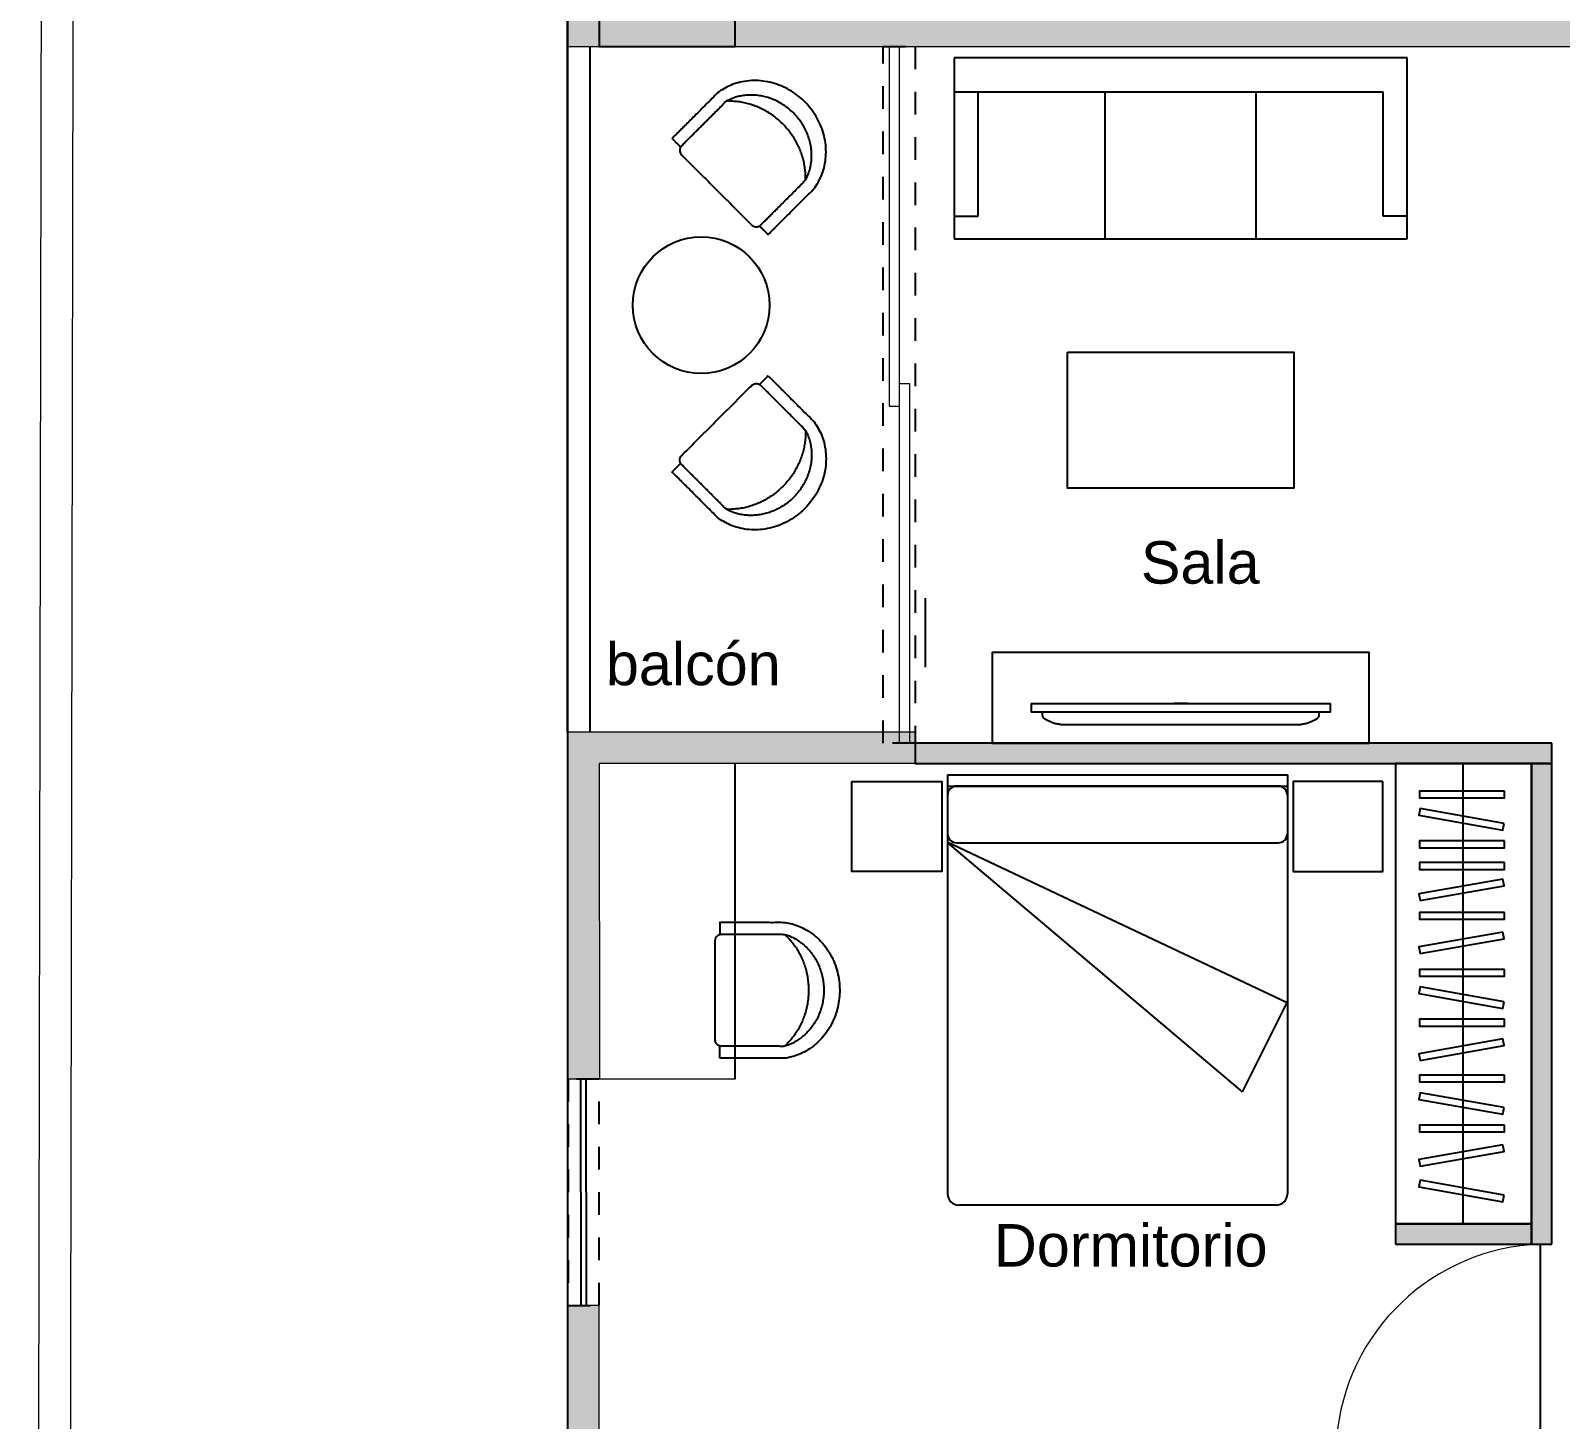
# Model space of a CAD drawing. Header units: metres. Extents: x -598 to 357, y -242 to 574.
# Drawn here: x -209.65 to -202.9, y 293.33 to 299.46 of the extents above; entities that cross this region are included whole.
import ezdxf

# ---------------------------------------------------------------- set-up
doc = ezdxf.new("R2010")
doc.units = ezdxf.units.M
doc.linetypes.add('xref_Nivel PB$0$xref_Nivel PB$0$HIDDEN2', pattern=[0.1875, 0.125, -0.0625])
doc.linetypes.add('xref_Nivel TIPICO$0$HIDDEN2', pattern=[0.1875, 0.125, -0.0625])
for name, color, linetype in [('APTOS_SPZ_MCH_N2 MUNI$0$DUCTOS', 1, 'Continuous'), ('APTOS_SPZ_MCH_N2 MUNI$0$Muebles', 1, 'Continuous'), ('Closet serchas', 9, 'Continuous'), ('MINUSV', 7, 'Continuous'), ('T-texto', 8, 'Continuous'), ('xref_Nivel PB$0$B-baranda', 2, 'Continuous'), ('xref_Nivel PB$0$D-dintel mamposteria', 1, 'Continuous'), ('xref_Nivel PB$0$V-vidrio', 1, 'Continuous'), ('xref_Nivel TIPICO$0$D-dintel mamposteria', 1, 'Continuous'), ('xref_Nivel TIPICO$0$H-hatch mamposteria', 8, 'Continuous'), ('xref_Nivel TIPICO$0$H-hatch tablayeso', 9, 'Continuous'), ('xref_Nivel TIPICO$0$M-muebles', 1, 'Continuous'), ('xref_Nivel TIPICO$0$M-muro tablayeso', 4, 'Continuous'), ('xref_Nivel TIPICO$0$V-ventana', 1, 'Continuous')]:
    doc.layers.add(name, color=color, linetype=linetype)
doc.layers.add('Muro Mamspoteria', color=5, linetype='Continuous', lineweight=9)
doc.layers.add('xref_Nivel TIPICO$0$P-puerta', color=1, linetype='Continuous', lineweight=18)
doc.styles.get("Standard").update_dxf_attribs({"font": 'arial.ttf'})

# ---------------------------------------------------------------- blocks, each defined once
blk = doc.blocks.new('columna')
at = {"true_color": 0x939598}
h = blk.add_hatch(color=252, dxfattribs=at)
h.dxf.hatch_style = 1
h.paths.add_polyline_path([(154.7475, 259.8959), (155.6475, 259.8959), (155.6475, 259.2959), (154.7475, 259.2959)])
at = {"color": 252, "true_color": 0x939598}
blk.add_lwpolyline([(154.7475, 259.8959), (155.6475, 259.8959), (155.6475, 259.2959), (154.7475, 259.2959), (154.7475, 259.8959)], dxfattribs=at)
blk = doc.blocks.new('xref_Nivel TIPICO$0$SILLONES')
at = {"layer": 'xref_Nivel TIPICO$0$M-muebles'}
for p, q in [((-1.0524, 0.524), (-1.0524, -0.276)), ((0.9476, -0.276), (0.9476, 0.524)), ((-0.9458, -0.176), (-0.9458, 0.374)), ((-0.3858, -0.276), (-0.3858, 0.374)), ((0.2809, -0.276), (0.2809, 0.374)), ((0.8409, -0.176), (0.8409, 0.374)), ((-1.0524, -0.176), (-0.9458, -0.176)), ((0.9476, -0.176), (0.8409, -0.176)), ((-1.0524, -0.276), (0.9476, -0.276))]:
    blk.add_line(p, q, dxfattribs=at)
for points in [[(0.9476, 0.524), (-1.0524, 0.524)], [(-1.0458, 0.374), (0.8409, 0.374)]]:
    blk.add_lwpolyline(points, dxfattribs=at)
blk = doc.blocks.new('silla')
at = {"layer": 'APTOS_SPZ_MCH_N2 MUNI$0$Muebles'}
for points, weights, knots in [([(-124.698, 276.465), (-124.698, 276.4383), (-124.698, 276.4116), (-124.5567, 276.4116), (-124.4153, 276.4116), (-124.1708, 276.4416), (-124.1694, 276.7101), (-124.1681, 276.9786), (-124.4123, 277.0115), (-124.5552, 277.0115), (-124.698, 277.0115), (-124.698, 276.9851), (-124.698, 276.9586)], [1, 1, 1, 1, 1, 0.747428878724, 1, 0.747428878724, 1, 1, 1, 1, 1], [0, 0, 0, 1, 1, 2, 2, 3.453226, 3.453226, 4.906452, 4.906452, 5.906452, 5.906452, 6.906452, 6.906452, 6.906452]), ([(-124.4123, 276.4645), (-124.3069, 276.5613), (-124.3069, 276.7116), (-124.3069, 276.8619), (-124.4123, 276.9586), (-124.5521, 276.9586), (-124.6919, 276.9586), (-124.7033, 276.9586), (-124.7113, 276.9498), (-124.7194, 276.941), (-124.7194, 276.9286), (-124.7194, 276.7116), (-124.7194, 276.4945), (-124.7194, 276.4645), (-124.6919, 276.4645), (-124.5521, 276.4645), (-124.4123, 276.4645), (-124.2394, 276.516), (-124.2394, 276.7116), (-124.2394, 276.9072), (-124.4123, 276.9586)], [1, 0.906586410907, 1, 0.906586410907, 1, 1, 1, 0.923879532511, 1, 0.923879532511, 1, 1, 1, 0.707106781189, 1, 1, 1, 0.794674166831, 1, 0.794674166831, 1], [0, 0, 0, 0.871345, 0.871345, 1.74269, 1.74269, 2.74269, 2.74269, 3.528088, 3.528088, 4.313487, 4.313487, 5.313487, 5.313487, 6.884283, 6.884283, 7.884283, 7.884283, 9.188934, 9.188934, 10.493586, 10.493586, 10.493586])]:
    blk.add_rational_spline(points, weights, degree=2, knots=knots, dxfattribs=at)
blk = doc.blocks.new('xref_Nivel TIPICO$0$Television_Panasonic_54quot_Plasma_Wall_Mounted_10523 - Television_Panasonic_54quot_Plasma_Wall_Mounted_10523-13820842-AMUEBLADAS N8 _18_34')
at = {"layer": 'xref_Nivel TIPICO$0$M-muebles'}
for p, q in [((-0.6604, 0.2423), (0.6604, 0.2423)), ((-0.6604, 0.2423), (-0.6604, 0.2042)), ((0.6604, 0.2042), (-0.6604, 0.2042)), ((-0.6096, 0.1941), (-0.6096, 0.2042)), ((-0.0293, 0.2439), (-0.0258, 0.2439)), ((-0.0293, 0.2439), (-0.0293, 0.2423)), ((-0.0281, 0.2439), (-0.0257, 0.2439)), ((-0.0281, 0.2439), (-0.0281, 0.2423)), ((-0.0258, 0.2439), (-0.0244, 0.2439)), ((-0.0258, 0.2439), (-0.0258, 0.2423)), ((-0.0258, 0.2439), (-0.0258, 0.2423)), ((-0.0257, 0.2439), (-0.024, 0.2439)), ((-0.0257, 0.2439), (-0.0257, 0.2423)), ((-0.0257, 0.2439), (-0.0257, 0.2423)), ((-0.0245, 0.2439), (-0.0245, 0.2423)), ((-0.0244, 0.2439), (-0.0233, 0.2439)), ((-0.0244, 0.2439), (-0.0244, 0.2423)), ((-0.024, 0.2439), (-0.0234, 0.2439)), ((-0.024, 0.2423), (-0.024, 0.2439)), ((-0.0237, 0.2439), (-0.0237, 0.2423)), ((-0.0234, 0.2439), (-0.0234, 0.2423)), ((-0.0233, 0.2439), (-0.0226, 0.2439)), ((-0.0233, 0.2439), (-0.0233, 0.2423)), ((-0.023, 0.2439), (-0.023, 0.2423)), ((-0.0226, 0.2439), (-0.0223, 0.2439)), ((-0.0226, 0.2439), (-0.0226, 0.2423)), ((-0.0223, 0.2439), (-0.0223, 0.2423)), ((-0.0211, 0.2439), (-0.0209, 0.2439)), ((-0.0211, 0.2439), (-0.0211, 0.2423)), ((-0.021, 0.2439), (-0.0204, 0.2439)), ((-0.021, 0.2439), (-0.021, 0.2423)), ((-0.0209, 0.2439), (-0.0203, 0.2439)), ((-0.0209, 0.2439), (-0.0209, 0.2423)), ((-0.0205, 0.2439), (-0.0205, 0.2423)), ((-0.0204, 0.2439), (-0.0194, 0.2439)), ((-0.0204, 0.2439), (-0.0204, 0.2423)), ((-0.0203, 0.2439), (-0.0195, 0.2439)), ((-0.0203, 0.2439), (-0.0203, 0.2423)), ((-0.0198, 0.2439), (-0.0198, 0.2423)), ((-0.0195, 0.2439), (-0.0185, 0.2439)), ((-0.0195, 0.2439), (-0.0195, 0.2423)), ((-0.0194, 0.2439), (-0.0179, 0.2439)), ((-0.0194, 0.2439), (-0.0194, 0.2423)), ((-0.0193, 0.2439), (-0.0186, 0.2439)), ((-0.0193, 0.2439), (-0.0193, 0.2423)), ((-0.0192, 0.2439), (-0.0192, 0.2423)), ((-0.0188, 0.2439), (-0.0188, 0.2423)), ((-0.0186, 0.2439), (-0.0174, 0.2439)), ((-0.0186, 0.2439), (-0.0186, 0.2423)), ((-0.0185, 0.2439), (-0.0164, 0.2439)), ((-0.0185, 0.2439), (-0.0185, 0.2423)), ((-0.0183, 0.2439), (-0.0183, 0.2423)), ((-0.018, 0.2439), (-0.018, 0.2423)), ((-0.0179, 0.2439), (-0.0165, 0.2439)), ((-0.0179, 0.2439), (-0.0179, 0.2423)), ((-0.0175, 0.2439), (-0.0175, 0.2423)), ((-0.0174, 0.2439), (-0.0166, 0.2439)), ((-0.0174, 0.2439), (-0.0174, 0.2423)), ((-0.0167, 0.2439), (-0.0167, 0.2423)), ((-0.0166, 0.2439), (-0.0164, 0.2439)), ((-0.0166, 0.2439), (-0.0166, 0.2423)), ((-0.0165, 0.2439), (-0.0157, 0.2439)), ((-0.0165, 0.2439), (-0.0165, 0.2423)), ((-0.0164, 0.2423), (-0.0164, 0.2439)), ((-0.0164, 0.2423), (-0.0164, 0.2439)), ((-0.0164, 0.2439), (-0.0164, 0.2423)), ((-0.0161, 0.2439), (-0.0161, 0.2423)), ((-0.0157, 0.2439), (-0.0153, 0.2439)), ((-0.0157, 0.2439), (-0.0157, 0.2423)), ((-0.0153, 0.2439), (-0.0152, 0.2439)), ((-0.0153, 0.2439), (-0.0153, 0.2423)), ((-0.0152, 0.2439), (-0.0152, 0.2439)), ((-0.0152, 0.2439), (-0.0149, 0.2439)), ((-0.0152, 0.2439), (-0.0152, 0.2423)), ((-0.0152, 0.2439), (-0.0152, 0.2423)), ((-0.0152, 0.2439), (-0.0152, 0.2423)), ((-0.0149, 0.2439), (-0.0149, 0.2423)), ((-0.0136, 0.2439), (-0.0125, 0.2439)), ((-0.0136, 0.2439), (-0.0136, 0.2423)), ((-0.0125, 0.2439), (-0.0103, 0.2439)), ((-0.0125, 0.2439), (-0.0125, 0.2423)), ((-0.0125, 0.2439), (-0.0125, 0.2423)), ((-0.0119, 0.2439), (-0.0119, 0.2423)), ((-0.0106, 0.2439), (-0.0106, 0.2423)), ((-0.0103, 0.2439), (-0.0092, 0.2439)), ((-0.0103, 0.2439), (-0.0103, 0.2423)), ((-0.0094, 0.2439), (-0.0094, 0.2423)), ((-0.0092, 0.2439), (-0.0085, 0.2439)), ((-0.0092, 0.2439), (-0.0092, 0.2423)), ((-0.0085, 0.2439), (-0.0081, 0.2439)), ((-0.0085, 0.2439), (-0.0085, 0.2423)), ((-0.0081, 0.2439), (-0.0081, 0.2439)), ((-0.0081, 0.2439), (-0.0081, 0.2423)), ((-0.0081, 0.2439), (-0.0081, 0.2423)), ((-0.0067, 0.2439), (-0.0065, 0.2439)), ((-0.0067, 0.2439), (-0.0067, 0.2423)), ((-0.0066, 0.2439), (-0.0061, 0.2439)), ((-0.0066, 0.2439), (-0.0066, 0.2423)), ((-0.0065, 0.2439), (-0.0059, 0.2439)), ((-0.0065, 0.2439), (-0.0065, 0.2423)), ((-0.0061, 0.2439), (-0.0051, 0.2439)), ((-0.0061, 0.2439), (-0.0061, 0.2423)), ((-0.0061, 0.2439), (-0.0061, 0.2423)), ((-0.0059, 0.2439), (-0.0051, 0.2439)), ((-0.0059, 0.2439), (-0.0059, 0.2423)), ((-0.0054, 0.2439), (-0.0054, 0.2423)), ((-0.0051, 0.2439), (-0.0041, 0.2439)), ((-0.0051, 0.2439), (-0.0035, 0.2439)), ((-0.0051, 0.2439), (-0.0051, 0.2423)), ((-0.0051, 0.2439), (-0.0051, 0.2423)), ((-0.005, 0.2439), (-0.0042, 0.2439)), ((-0.005, 0.2439), (-0.005, 0.2423)), ((-0.0049, 0.2439), (-0.0049, 0.2423)), ((-0.0044, 0.2439), (-0.0044, 0.2423)), ((-0.0042, 0.2439), (-0.003, 0.2439)), ((-0.0042, 0.2439), (-0.0042, 0.2423)), ((-0.0041, 0.2439), (-0.0021, 0.2439)), ((-0.0041, 0.2439), (-0.0041, 0.2423)), ((-0.0039, 0.2439), (-0.0039, 0.2423)), ((-0.0037, 0.2439), (-0.0037, 0.2423)), ((-0.0035, 0.2439), (-0.0021, 0.2439)), ((-0.0035, 0.2439), (-0.0035, 0.2423)), ((-0.0032, 0.2439), (-0.0032, 0.2423)), ((-0.003, 0.2439), (-0.0022, 0.2439)), ((-0.003, 0.2439), (-0.003, 0.2423)), ((-0.0024, 0.2439), (-0.0024, 0.2423)), ((-0.0022, 0.2439), (-0.0021, 0.2439)), ((-0.0022, 0.2439), (-0.0022, 0.2423)), ((-0.0021, 0.2439), (-0.0013, 0.2439)), ((-0.0021, 0.2423), (-0.0021, 0.2439)), ((-0.0021, 0.2423), (-0.0021, 0.2439)), ((-0.0021, 0.2439), (-0.0021, 0.2423)), ((-0.0021, 0.2439), (-0.0021, 0.2423)), ((-0.0018, 0.2439), (-0.0018, 0.2423)), ((-0.0013, 0.2439), (-0.0009, 0.2439)), ((-0.0013, 0.2439), (-0.0013, 0.2423)), ((-0.0009, 0.2439), (-0.0009, 0.2439)), ((-0.0009, 0.2439), (-0.0008, 0.2439)), ((-0.0009, 0.2439), (-0.0009, 0.2423)), ((-0.0009, 0.2439), (-0.0009, 0.2423)), ((-0.0009, 0.2439), (-0.0009, 0.2423)), ((-0.0008, 0.2439), (-0.0006, 0.2439)), ((-0.0008, 0.2439), (-0.0008, 0.2423)), ((-0.0006, 0.2439), (-0.0006, 0.2423)), ((0.0003, 0.2439), (0.0015, 0.2439)), ((0.0003, 0.2423), (0.0003, 0.2439)), ((0.0004, 0.2439), (0.0007, 0.2439)), ((0.0004, 0.2439), (0.0004, 0.2423)), ((0.0007, 0.2439), (0.0012, 0.2439)), ((0.0007, 0.2439), (0.0007, 0.2423)), ((0.0007, 0.2439), (0.0007, 0.2423)), ((0.0012, 0.2439), (0.002, 0.2439)), ((0.0012, 0.2439), (0.0012, 0.2423)), ((0.0012, 0.2439), (0.0012, 0.2423)), ((0.0015, 0.2439), (0.002, 0.2439)), ((0.0015, 0.2439), (0.0015, 0.2423)), ((0.0015, 0.2439), (0.0015, 0.2423)), ((0.0019, 0.2439), (0.0032, 0.2439)), ((0.0019, 0.2439), (0.0019, 0.2423)), ((0.002, 0.2439), (0.0033, 0.2439)), ((0.002, 0.2439), (0.003, 0.2439)), ((0.002, 0.2439), (0.002, 0.2423)), ((0.002, 0.2439), (0.002, 0.2423)), ((0.003, 0.2439), (0.0044, 0.2439)), ((0.003, 0.2439), (0.003, 0.2423)), ((0.0031, 0.2439), (0.0031, 0.2423)), ((0.0032, 0.2439), (0.0049, 0.2439)), ((0.0032, 0.2439), (0.0032, 0.2423)), ((0.0032, 0.2439), (0.0032, 0.2423)), ((0.0032, 0.2439), (0.0032, 0.2423)), ((0.0033, 0.2439), (0.0044, 0.2439)), ((0.0033, 0.2439), (0.0033, 0.2423)), ((0.0041, 0.2439), (0.0041, 0.2423)), ((0.0044, 0.2439), (0.0053, 0.2439)), ((0.0044, 0.2439), (0.0044, 0.2423)), ((0.0044, 0.2439), (0.0044, 0.2423)), ((0.0045, 0.2439), (0.0045, 0.2423)), ((0.0047, 0.2439), (0.0047, 0.2423)), ((0.0049, 0.2439), (0.0057, 0.2439)), ((0.0049, 0.2439), (0.0049, 0.2423)), ((0.0053, 0.2439), (0.0057, 0.2439)), ((0.0053, 0.2439), (0.0053, 0.2423)), ((0.0057, 0.2439), (0.006, 0.2439)), ((0.0057, 0.2439), (0.0057, 0.2423)), ((0.0057, 0.2439), (0.0057, 0.2423)), ((0.0057, 0.2439), (0.0057, 0.2423)), ((0.006, 0.2439), (0.006, 0.2423)), ((0.007, 0.2439), (0.008, 0.2439)), ((0.007, 0.2423), (0.007, 0.2439)), ((0.0079, 0.2439), (0.0079, 0.2423)), ((0.008, 0.2439), (0.0101, 0.2439)), ((0.008, 0.2439), (0.008, 0.2423)), ((0.0082, 0.2439), (0.0087, 0.2439)), ((0.0082, 0.2439), (0.0082, 0.2423)), ((0.0087, 0.2439), (0.0101, 0.2439)), ((0.0087, 0.2439), (0.0087, 0.2423)), ((0.0087, 0.2439), (0.0087, 0.2423)), ((0.0101, 0.2439), (0.0123, 0.2439)), ((0.0101, 0.2439), (0.0115, 0.2439)), ((0.0101, 0.2423), (0.0101, 0.2439)), ((0.0101, 0.2439), (0.0101, 0.2423)), ((0.0101, 0.2439), (0.0101, 0.2423)), ((0.0101, 0.2439), (0.0101, 0.2423)), ((0.0115, 0.2439), (0.012, 0.2439)), ((0.0115, 0.2439), (0.0115, 0.2423)), ((0.0115, 0.2439), (0.0115, 0.2423)), ((0.0117, 0.2439), (0.0117, 0.2423)), ((0.012, 0.2439), (0.012, 0.2423)), ((0.0123, 0.2439), (0.0132, 0.2439)), ((0.0123, 0.2439), (0.0123, 0.2423)), ((0.0128, 0.2439), (0.0128, 0.2423)), ((0.0132, 0.2439), (0.0132, 0.2423)), ((0.0145, 0.2439), (0.0157, 0.2439)), ((0.0145, 0.2439), (0.0145, 0.2423)), ((0.0157, 0.2439), (0.0178, 0.2439)), ((0.0157, 0.2439), (0.0157, 0.2423)), ((0.0157, 0.2439), (0.0157, 0.2423)), ((0.0162, 0.2439), (0.0162, 0.2423)), ((0.0175, 0.2439), (0.0175, 0.2423)), ((0.0178, 0.2439), (0.0189, 0.2439)), ((0.0178, 0.2439), (0.0178, 0.2423)), ((0.0188, 0.2439), (0.0188, 0.2423)), ((0.0189, 0.2439), (0.0197, 0.2439)), ((0.0189, 0.2439), (0.0189, 0.2423)), ((0.0197, 0.2439), (0.02, 0.2439)), ((0.0197, 0.2439), (0.0197, 0.2423)), ((0.02, 0.2439), (0.0201, 0.2439)), ((0.02, 0.2439), (0.02, 0.2423)), ((0.0201, 0.2439), (0.0201, 0.2423)), ((0.0217, 0.2439), (0.0229, 0.2439)), ((0.0217, 0.2439), (0.0229, 0.2439)), ((0.0217, 0.2439), (0.0217, 0.2423)), ((0.0217, 0.2439), (0.0217, 0.2423)), ((0.0229, 0.2439), (0.0229, 0.2423)), ((0.0229, 0.2439), (0.0229, 0.2423)), ((0.0243, 0.2439), (0.0247, 0.2439)), ((0.0243, 0.2439), (0.0243, 0.2423)), ((0.0247, 0.2439), (0.0258, 0.2439)), ((0.0247, 0.2439), (0.0247, 0.2423)), ((0.0252, 0.2439), (0.0252, 0.2423)), ((0.0255, 0.2439), (0.026, 0.2439)), ((0.0255, 0.2439), (0.0255, 0.2423)), ((0.0258, 0.2439), (0.0274, 0.2439)), ((0.0258, 0.2439), (0.0258, 0.2423)), ((0.026, 0.2439), (0.0273, 0.2439)), ((0.026, 0.2439), (0.026, 0.2423)), ((0.026, 0.2439), (0.026, 0.2423)), ((0.0273, 0.2439), (0.0285, 0.2439)), ((0.0273, 0.2439), (0.0273, 0.2423)), ((0.0274, 0.2439), (0.0292, 0.2439)), ((0.0274, 0.2439), (0.0274, 0.2423)), ((0.0274, 0.2439), (0.0274, 0.2423)), ((0.0274, 0.2439), (0.0274, 0.2423)), ((0.0283, 0.2439), (0.0283, 0.2423)), ((0.0285, 0.2439), (0.029, 0.2439)), ((0.0285, 0.2439), (0.0285, 0.2423)), ((0.0289, 0.2439), (0.0289, 0.2423)), ((0.029, 0.2439), (0.0302, 0.2439)), ((0.029, 0.2423), (0.029, 0.2439)), ((0.0292, 0.2439), (0.03, 0.2439)), ((0.0292, 0.2439), (0.0292, 0.2423)), ((0.0292, 0.2439), (0.0292, 0.2423)), ((0.03, 0.2439), (0.03, 0.2423)), ((0.0302, 0.2439), (0.0302, 0.2423)), ((0.6096, 0.2042), (0.6096, 0.1941)), ((0.6604, 0.2042), (0.6604, 0.2423)), ((-0.5652, 0.1582), (-0.5943, 0.1708)), ((-0.5297, 0.1508), (0.5297, 0.1508)), ((0.5943, 0.1708), (0.5652, 0.1582))]:
    blk.add_line(p, q, dxfattribs=at)
for points, knots in [([(-0.5943, 0.1708), (-0.5961, 0.1716), (-0.5996, 0.1736), (-0.6031, 0.177), (-0.6055, 0.1802), (-0.6075, 0.1836), (-0.6091, 0.1882), (-0.6096, 0.1922), (-0.6096, 0.1941)], [0, 0, 0, 0, 0.2, 0.4, 0.5, 0.6, 0.8, 1, 1, 1, 1]), ([(0.6096, 0.1941), (0.6096, 0.1922), (0.6091, 0.1882), (0.6075, 0.1836), (0.6055, 0.1802), (0.6031, 0.177), (0.5995, 0.1736), (0.5962, 0.1716), (0.5943, 0.1708)], [-1, -1, -1, -1, -0.8, -0.6, -0.5, -0.4, -0.2, 0, 0, 0, 0])]:
    blk.add_open_spline(points, degree=3, knots=knots, dxfattribs=at)
for points in [[(-0.5297, 0.1508), (-0.5358, 0.1508), (-0.548, 0.1521), (-0.5596, 0.1557), (-0.5652, 0.1582)], [(0.5652, 0.1582), (0.5595, 0.1557), (0.548, 0.1521), (0.5359, 0.1508), (0.5297, 0.1508)]]:
    blk.add_open_spline(points, degree=3, dxfattribs=at)
blk = doc.blocks.new('*U268')
at = {"layer": 'xref_Nivel TIPICO$0$D-dintel mamposteria', "linetype": 'xref_Nivel TIPICO$0$HIDDEN2', "ltscale": 0.5}
blk.add_lwpolyline([(0.14, 0), (0, 0), (0, 3.0756), (0.14, 3.0756)], close=True, dxfattribs=at)
blk = doc.blocks.new('xref_Nivel TIPICO$0$P-90')
at = {"layer": 'Defpoints', "color": 8, "true_color": 0x808080}
blk.add_lwpolyline([(0, 0), (0.9, 0)], dxfattribs=at)
at = {"layer": 'xref_Nivel TIPICO$0$P-puerta'}
for p, q in [((0.0404, 0.9), (0, 0.9)), ((0, 0.9), (0, 0)), ((0.0404, 0), (0.0404, 0.9)), ((0, 0), (0.0404, 0))]:
    blk.add_line(p, q, dxfattribs=at)
at = {"layer": 'xref_Nivel TIPICO$0$P-puerta', "color": 8, "true_color": 0x808080}
blk.add_arc((-0.0344, -0.032), 0.935, 1.95991, 85.40688, dxfattribs=at)
blk = doc.blocks.new('*U292')
at = {"layer": 'xref_Nivel TIPICO$0$H-hatch tablayeso', "transparency": 33554559}
h = blk.add_hatch(color=256, dxfattribs=at)
h.dxf.hatch_style = 1
h.paths.add_polyline_path([(0, 90), (0, 0), (2810.3, 0), (2810.3, 90)])
at = {"layer": 'xref_Nivel TIPICO$0$M-muro tablayeso'}
blk.add_lwpolyline([(2810.3, 0), (0, 0), (0, 90), (2810.3, 90), (2810.3, 0)], dxfattribs=at)
blk = doc.blocks.new('*U270')
at = {"layer": 'xref_Nivel TIPICO$0$H-hatch tablayeso', "transparency": 33554559}
h = blk.add_hatch(color=256, dxfattribs=at)
h.dxf.hatch_style = 1
h.paths.add_polyline_path([(0, 90), (0, 0), (2122.2, 0), (2122.2, 90)])
at = {"layer": 'xref_Nivel TIPICO$0$M-muro tablayeso'}
blk.add_lwpolyline([(2122.2, 0), (0, 0), (0, 90), (2122.2, 90), (2122.2, 0)], dxfattribs=at)
blk = doc.blocks.new('*U168')
at = {"layer": 'xref_Nivel TIPICO$0$H-hatch tablayeso', "transparency": 33554559}
h = blk.add_hatch(color=256, dxfattribs=at)
h.dxf.hatch_style = 1
h.paths.add_polyline_path([(0, 90), (0, 0), (600, 0), (600, 90)])
at = {"layer": 'xref_Nivel TIPICO$0$M-muro tablayeso'}
blk.add_lwpolyline([(600, 0), (0, 0), (0, 90), (600, 90), (600, 0)], dxfattribs=at)
blk = doc.blocks.new('*U290')
at = {"layer": 'xref_Nivel PB$0$D-dintel mamposteria', "linetype": 'xref_Nivel PB$0$xref_Nivel PB$0$HIDDEN2', "ltscale": 0.5}
blk.add_lwpolyline([(0.138, 0), (0, 0), (0, 1), (0.138, 1)], close=True, dxfattribs=at)
blk = doc.blocks.new('xref_Nivel TIPICO$0$CAMA QUEEN')
at = {"layer": 'Defpoints', "color": 9, "linetype": 'Continuous'}
blk.add_line((-0.75, 1.95), (0.75, 1.95), dxfattribs=at)
at = {"layer": 'xref_Nivel TIPICO$0$M-muebles', "linetype": 'Continuous'}
for p, q in [((-0.75, 1.9), (-0.75, 0.05)), ((-0.75, 1.9), (0.75, 1.9)), ((0.75, 1.9), (0.75, 0.05)), ((-0.75, 1.85), (0.75, 1.85)), ((-0.7512, 1.6037), (0.7486, 0.8951)), ((-0.75, 1.6), (0.55, 0.5)), ((-0.71, 1.6), (0.71, 1.6)), ((0.7, 0), (-0.7, 0))]:
    blk.add_line(p, q, dxfattribs=at)
at = {"layer": 'xref_Nivel TIPICO$0$M-muebles'}
for p, q in [((0.71, 1.85), (-0.71, 1.85)), ((-0.75, 1.81), (-0.75, 1.64)), ((0.75, 1.81), (0.75, 1.64))]:
    blk.add_line(p, q, dxfattribs=at)
at = {"layer": 'xref_Nivel TIPICO$0$M-muebles', "linetype": 'Continuous'}
blk.add_lwpolyline([(0.75, 0.9), (0.55, 0.5)], dxfattribs=at)
at = {"layer": 'xref_Nivel TIPICO$0$M-muebles'}
for centre, start, end in [((-0.71, 1.81), 90, 180), ((0.71, 1.81), 0, 90), ((-0.71, 1.64), 180, 270), ((0.71, 1.64), 270, 0)]:
    blk.add_arc(centre, 0.04, start, end, dxfattribs=at)
at = {"layer": 'xref_Nivel TIPICO$0$M-muebles', "linetype": 'Continuous'}
for centre, start, end in [((-0.7, 0.05), 180, 270), ((0.7, 0.05), 270, 0)]:
    blk.add_arc(centre, 0.05, start, end, dxfattribs=at)
blk = doc.blocks.new('xref_Nivel TIPICO$0$M_Mesa-Mesita de noche - 0457 x 0457 x 0610mm-696926-Piso 02')
at = {"layer": 'xref_Nivel TIPICO$0$M-muebles'}
blk.add_lwpolyline([(0.0337, 0.427), (0.4307, 0.427), (0.4307, 0.03), (0.0337, 0.03)], close=True, dxfattribs=at)

msp = doc.modelspace()

# ---------------------------------------------------------------- hatches: boundary and pattern name
at = {"layer": 'xref_Nivel TIPICO$0$H-hatch mamposteria', "transparency": 33554585}
h = msp.add_hatch(color=256, dxfattribs=at)
h.dxf.hatch_style = 1
h.paths.add_polyline_path([(-193.8209, 300.2671), (-193.6809, 300.2671), (-193.6809, 301.9532), (-193.8209, 301.9532)], flags=17)
h.paths.add_polyline_path([(-192.6785, 304.9192), (-192.6788, 307.7882), (-192.8188, 307.7882), (-192.8185, 304.9192)], flags=17)
h.paths.add_polyline_path([(-196.4356, 277.4537), (-196.4356, 277.3137), (-194.2387, 277.3137), (-194.2387, 277.4537)])
h.paths.add_polyline_path([(-193.7788, 291.8773), (-193.7788, 291.6773), (-194.0782, 291.6764), (-194.0782, 291.7068), (-194.0982, 291.7076), (-194.0603, 291.8764)], flags=17)
h.paths.add_polyline_path([(-201.5387, 299.3882), (-201.5387, 299.5282), (-206.5387, 299.5282), (-206.5387, 299.3882)], flags=17)
h.paths.add_polyline_path([(-200.6387, 299.5282), (-200.6387, 299.3882), (-199.5787, 299.3882), (-199.5787, 295.7759), (-199.4387, 295.7759), (-199.4387, 300.2882), (-199.5787, 300.2882), (-199.5787, 299.5282)], flags=17)
h.paths.add_polyline_path([(-207.2787, 303.289), (-207.1387, 303.289), (-207.1387, 302.6038), (-207.2787, 302.6038)])
h.paths.add_polyline_path([(-207.1387, 303.889), (-207.2787, 303.889), (-207.2787, 308.8282), (-206.5387, 308.8282), (-206.5387, 308.6882), (-207.1387, 308.6882)])
h.paths.add_polyline_path([(-198.4448, 308.2982), (-198.4448, 308.4382), (-193.8788, 308.4382), (-193.8788, 308.2982)], flags=17)
h.paths.add_polyline_path([(-204.1337, 308.6882), (-204.1337, 308.8282), (-203.6587, 308.8282), (-203.6587, 308.6882)])
h.paths.add_polyline_path([(-207.2787, 300.2882), (-207.1387, 300.2882), (-207.1387, 299.3882), (-207.2787, 299.3882)])
h.paths.add_polyline_path([(-207.1387, 285.3896), (-207.2787, 285.3896), (-207.2787, 286.9226), (-206.0637, 286.9226), (-206.0637, 286.7826), (-207.1387, 286.7826)])
h.paths.add_polyline_path([(-207.1387, 280.3359), (-207.2787, 280.3359), (-207.2787, 282.4896), (-207.1387, 282.4896)])
h.paths.add_polyline_path([(-192.6834, 284.5896), (-192.8191, 284.5896), (-192.8191, 282.9377), (-192.6825, 282.9377)], flags=17)
h.paths.add_polyline_path([(-201.5387, 279.1221), (-201.6787, 279.1221), (-201.6787, 278.0136), (-203.0387, 278.0136), (-203.0387, 277.8736), (-201.6787, 277.8736), (-201.6787, 276.4656), (-201.1587, 276.4656), (-201.1587, 276.6056), (-201.5387, 276.6056)])
h.paths.add_polyline_path([(-197.1472, 288.8482), (-197.1472, 288.7082), (-199.4387, 288.7082), (-199.4387, 276.4656), (-199.9587, 276.4656), (-199.9587, 276.6056), (-199.5787, 276.6056), (-199.5787, 288.8482)])
h.paths.add_polyline_path([(-206.5387, 278.0136), (-206.5387, 277.8736), (-207.2787, 277.8736), (-207.2787, 279.3359), (-207.1387, 279.3359), (-207.1387, 278.0136)])
h.paths.add_polyline_path([(-207.2787, 284.3896), (-207.2777, 283.4896), (-207.1377, 283.4896), (-207.1387, 284.3896)])
h.paths.add_polyline_path([(-207.1387, 293.8296), (-207.2787, 293.8296), (-207.2787, 292.6773), (-207.1387, 292.6773)], flags=17)
h.paths.add_polyline_path([(-207.2787, 296.3626), (-205.745, 296.3626), (-205.745, 296.2226), (-207.1387, 296.2226), (-207.1377, 294.8296), (-207.2777, 294.8296)])
edge = h.paths.add_edge_path()
edge.add_line((-192.6783, 304.3442), (-192.8188, 304.3442))
edge.add_line((-192.8188, 304.3442), (-192.8188, 303.9932))
edge.add_line((-192.8188, 303.9932), (-194.4817, 303.9932))
edge.add_line((-194.4817, 303.9932), (-194.4817, 303.8532))
edge.add_line((-194.4817, 303.8532), (-192.6788, 303.8532))
edge.add_line((-192.6788, 303.8532), (-192.6788, 304.3442))
edge.add_line((-207.2777, 284.3896), (-207.1377, 284.3896))
edge.add_line((-192.6788, 290.9773), (-192.6788, 289.2277))
edge.add_line((-192.6788, 289.2277), (-195.489, 289.2277))
edge.add_line((-197.6472, 289.8482), (-197.7872, 289.8482))
edge.add_line((-198.4448, 308.3002), (-198.4448, 308.4402))
edge.add_line((-193.4387, 277.3137), (-193.4387, 277.4537))
edge.add_line((-192.8191, 280.6668), (-192.6811, 280.6668))
edge.add_line((-192.8191, 281.2668), (-192.6815, 281.2668))
edge.add_line((-194.8918, 293.7277), (-195.489, 293.7277))
edge.add_line((-195.489, 293.7277), (-195.489, 296.0877))
edge.add_line((-195.489, 296.0877), (-197.7872, 296.0877))
edge.add_line((-197.7872, 296.0877), (-197.7872, 296.3277))
edge.add_line((-195.0642, 291.6773), (-195.0642, 291.7076))
edge.add_line((-195.0642, 291.7076), (-195.0462, 291.7076))
edge.add_line((-195.0462, 291.7076), (-195.0823, 291.8773))
edge.add_line((-193.8128, 293.9277), (-192.8864, 293.9277))
edge.add_line((-192.8864, 293.9277), (-192.8864, 296.0277))
edge.add_line((-192.8864, 296.0277), (-195.289, 296.0277))
edge.add_line((-195.289, 296.0277), (-195.289, 293.9277))
edge.add_line((-195.289, 293.9277), (-194.8737, 293.9277))
edge.add_line((-197.7872, 296.3277), (-197.6472, 296.3277))
edge.add_line((-197.6472, 296.3277), (-197.6472, 296.2277))
edge.add_line((-197.6472, 296.2277), (-192.6788, 296.2277))
edge.add_line((-192.6788, 296.2277), (-192.6788, 293.7277))
edge.add_line((-192.6788, 293.7277), (-193.795, 293.7277))
edge.add_line((-193.4387, 277.3137), (-193.4387, 277.4537))
edge.add_line((-193.4387, 277.4537), (-192.8191, 277.4537))
edge.add_line((-192.8191, 277.4537), (-192.8191, 280.6668))
edge.add_line((-192.6811, 280.6668), (-192.6791, 277.3137))
edge.add_line((-192.682, 281.2668), (-192.682, 282.1377))
edge.add_line((-192.682, 282.1377), (-192.8191, 282.1377))
edge.add_line((-192.6791, 277.3137), (-193.4387, 277.3137))
edge.add_line((-192.8191, 282.1377), (-192.8191, 281.2668))
edge.add_line((-192.6864, 290.9773), (-192.8864, 290.9773))
edge.add_line((-197.6472, 289.8482), (-197.6472, 291.1205))
edge.add_line((-197.6472, 291.1205), (-195.489, 291.1205))
edge.add_line((-195.489, 291.1205), (-195.489, 289.2277))
edge.add_line((-195.489, 291.2605), (-197.7872, 291.2605))
edge.add_line((-197.7872, 291.2605), (-197.7872, 289.8482))
edge.add_line((-195.0823, 291.8773), (-195.489, 291.8773))
edge.add_line((-195.489, 291.8773), (-195.489, 291.2605))
edge.add_line((-195.289, 291.6773), (-195.0642, 291.6773))
edge.add_line((-192.8864, 290.9773), (-192.8864, 289.4277))
edge.add_line((-192.8864, 289.4277), (-195.289, 289.4277))
edge.add_line((-195.289, 289.4277), (-195.289, 291.6773))
h.paths.add_polyline_path([(-202.5387, 308.6882), (-202.5387, 308.8282), (-203.0587, 308.8282), (-203.0587, 308.6882)])
h.paths.add_polyline_path([(-201.5387, 308.8282), (-201.5387, 308.6882), (-199.5787, 308.6882), (-199.5787, 301.2882), (-199.4387, 301.2882), (-199.4387, 308.2982), (-199.0448, 308.2982), (-199.0448, 308.4382), (-199.4387, 308.4382), (-199.4387, 308.8282)])
h.paths.add_polyline_path([(-207.2775, 290.9773), (-207.1376, 290.9773), (-207.1364, 291.8773), (-207.2764, 291.8773)], flags=17)
h.paths.add_polyline_path([(-207.2785, 290.0882), (-199.5787, 290.0882), (-199.5787, 294.7759), (-199.4387, 294.7759), (-199.4387, 289.8482), (-199.5787, 289.8482), (-199.5787, 289.9482), (-207.2787, 289.9482)])
h.paths.add_polyline_path([(-197.7872, 301.4282), (-198.3387, 301.4282), (-198.3387, 301.2882), (-197.7872, 301.2882), (-197.7872, 297.3277), (-197.6472, 297.3277), (-197.6472, 300.9846), (-194.7209, 300.9846), (-194.7209, 301.1246), (-197.6472, 301.1246), (-197.6472, 305.2952), (-196.8109, 305.2952), (-196.8109, 305.4352), (-198.3387, 305.4352), (-198.3387, 305.2952), (-197.7872, 305.2952)], flags=17)

# ---------------------------------------------------------------- linework, layer by layer
at = {"layer": 'APTOS_SPZ_MCH_N2 MUNI$0$DUCTOS'}
msp.add_lwpolyline([(-196.3356, 277.3137), (-192.6791, 277.3137), (-192.681, 283.7395), (-192.1853, 283.7398), (-192.1834, 289.4277), (-192.6788, 289.4277), (-192.6788, 291.8773), (-193.0788, 291.8773), (-193.0788, 293.7277), (-192.6788, 293.7277), (-192.6788, 308.6882), (-193.8788, 308.6882), (-193.8788, 308.4382), (-199.4387, 308.4382), (-199.4387, 308.8282), (-207.2787, 308.8282), (-207.2787, 276.4656), (-196.3356, 276.4656), (-196.3356, 277.3137)], dxfattribs=at)
at = {"layer": 'APTOS_SPZ_MCH_N2 MUNI$0$Muebles'}
msp.add_lwpolyline([(-205.0724, 298.0382), (-204.0724, 298.0382), (-204.0724, 297.4382), (-205.0724, 297.4382), (-205.0724, 298.0382)], dxfattribs=at)
msp.add_circle((-206.6887, 298.2458), 0.3017, dxfattribs=at)
at = {"layer": 'Closet serchas', "color": 253}
msp.add_line((-203.3259, 294.1904), (-203.3259, 296.2226), dxfattribs=at)
msp.add_lwpolyline([(-203.6247, 294.1904), (-203.0247, 294.1904), (-203.0247, 296.2226), (-203.6247, 296.2226)], close=True, dxfattribs=at)
at = {"layer": 'Closet serchas', "color": 253, "flags": 128}
for points in [[(-203.1437, 296.1009), (-203.5189, 296.1009), (-203.5189, 296.0709), (-203.1437, 296.0709)], [(-203.1448, 295.9579), (-203.5155, 296.0232), (-203.5207, 295.9937), (-203.1501, 295.9283)], [(-203.1437, 295.8807), (-203.5189, 295.8807), (-203.5189, 295.8507), (-203.1437, 295.8507)], [(-203.1437, 295.7852), (-203.5189, 295.7852), (-203.5189, 295.7552), (-203.1437, 295.7552)], [(-203.1501, 295.712), (-203.5207, 295.6467), (-203.5155, 295.6171), (-203.1448, 295.6825)], [(-203.1437, 295.565), (-203.5189, 295.565), (-203.5189, 295.535), (-203.1437, 295.535)], [(-203.1501, 295.478), (-203.5207, 295.4127), (-203.5155, 295.3832), (-203.1448, 295.4485)], [(-203.1437, 295.3136), (-203.5189, 295.3136), (-203.5189, 295.2836), (-203.1437, 295.2836)], [(-203.1448, 295.1705), (-203.5155, 295.2359), (-203.5207, 295.2064), (-203.1501, 295.141)], [(-203.1437, 295.0934), (-203.5189, 295.0934), (-203.5189, 295.0634), (-203.1437, 295.0634)], [(-203.1501, 295.0064), (-203.5207, 294.9411), (-203.5155, 294.9115), (-203.1448, 294.9769)], [(-203.1437, 294.8465), (-203.5189, 294.8465), (-203.5189, 294.8165), (-203.1437, 294.8165)], [(-203.1448, 294.7035), (-203.5155, 294.7688), (-203.5207, 294.7393), (-203.1501, 294.6739)], [(-203.1437, 294.6263), (-203.5189, 294.6263), (-203.5189, 294.5963), (-203.1437, 294.5963)], [(-203.1501, 294.5393), (-203.5207, 294.474), (-203.5155, 294.4444), (-203.1448, 294.5098)], [(-203.1448, 294.3174), (-203.5155, 294.3828), (-203.5207, 294.3532), (-203.1501, 294.2879)]]:
    msp.add_lwpolyline(points, close=True, dxfattribs=at)
at = {"layer": 'Muro Mamspoteria', "lineweight": 0}
for p, q in [((-207.1387, 300.2882), (-207.1387, 299.3882)), ((-207.2787, 299.3882), (-207.1387, 299.3882)), ((-206.5387, 299.3882), (-199.5787, 299.3882)), ((-207.2777, 294.8296), (-207.2787, 296.3626)), ((-207.2787, 296.3626), (-205.745, 296.3626)), ((-205.745, 296.3626), (-205.745, 296.2226)), ((-205.745, 296.2226), (-207.1387, 296.2226)), ((-207.1387, 296.2226), (-207.1377, 294.8296)), ((-206.5387, 294.8296), (-207.2777, 294.8296)), ((-207.2787, 293.8296), (-207.2787, 292.6773)), ((-207.1387, 293.8296), (-207.2787, 293.8296)), ((-207.1387, 292.6773), (-207.1387, 293.8296))]:
    msp.add_line(p, q, dxfattribs=at)
for points in [[(-189.6882, 273.7064), (-189.5792, 315.2369), (-196.7404, 315.1954), (-199.427, 315.2031), (-199.6598, 315.222), (-200.0107, 315.2296), (-204.7573, 315.2341), (-207.5183, 315.243), (-209.5739, 315.2369), (-209.6486, 273.7149), (-189.6882, 273.7064)], [(-206.5387, 299.5282), (-206.5387, 299.3882)]]:
    msp.add_lwpolyline(points, dxfattribs=at)
msp.add_lwpolyline([(-189.8279, 273.8464), (-189.7196, 315.096), (-196.7402, 315.0554), (-199.4329, 315.0631), (-199.667, 315.0821), (-200.0123, 315.0896), (-204.7576, 315.0941), (-207.5183, 315.103), (-209.4341, 315.0973), (-209.5084, 273.8549)], close=True, dxfattribs=at)
at = {"layer": 'xref_Nivel PB$0$B-baranda'}
for points in [[(-207.2787, 296.3626), (-207.2787, 303.289)], [(-207.1787, 296.3626), (-207.1787, 299.3882)]]:
    msp.add_lwpolyline(points, dxfattribs=at)
at = {"layer": 'xref_Nivel PB$0$V-vidrio'}
for points in [[(-207.2209, 294.8296), (-207.2196, 293.8296)], [(-207.1957, 293.8296), (-207.197, 294.8296)]]:
    msp.add_lwpolyline(points, dxfattribs=at)
at = {"layer": 'xref_Nivel TIPICO$0$M-muebles'}
msp.add_lwpolyline([(-203.7409, 296.3126), (-203.7409, 296.7126), (-205.4039, 296.7126), (-205.4039, 296.3126)], close=True, dxfattribs=at)
msp.add_lwpolyline([(-206.5387, 294.8296), (-206.5387, 296.2226)], dxfattribs=at)
at = {"layer": 'xref_Nivel TIPICO$0$P-puerta'}
for points in [[(-205.8592, 299.3882), (-205.8592, 297.8004), (-205.8142, 297.8004)], [(-205.8142, 297.9004), (-205.7692, 297.9004), (-205.7692, 296.3126), (-205.8142, 296.3126), (-205.8142, 299.3882)]]:
    msp.add_lwpolyline(points, dxfattribs=at)
at = {"layer": 'xref_Nivel TIPICO$0$V-ventana'}
msp.add_lwpolyline([(-205.7, 296.9521), (-205.7, 296.648)], dxfattribs=at)

# ---------------------------------------------------------------- block references
at = {"rotation": 45.00000000000455}
msp.add_blockref('silla', (77.234, 191.28), dxfattribs=at)
at = {"xscale": -1}
for p, rotation in [((77.234, 405.2116), 134.9999999999955), ((-81.4989, 571.7485), 179.9152457539981)]:
    msp.add_blockref('silla', p, dxfattribs=dict(at, rotation=rotation))
at = {"layer": 'MINUSV', "xscale": -1, "rotation": 270}
msp.add_blockref('columna', (-466.4346, 144.6407), dxfattribs=at)
at = {"layer": 'Muro Mamspoteria', "lineweight": 0, "rotation": 180}
msp.add_blockref('*U268', (-205.745, 299.3882), dxfattribs=at)
at = {"layer": 'xref_Nivel PB$0$D-dintel mamposteria', "xscale": -1, "rotation": 180}
msp.add_blockref('*U290', (-207.2767, 294.8296), dxfattribs=at)
at = {"layer": 'xref_Nivel TIPICO$0$M-muebles'}
for name, p in [('xref_Nivel TIPICO$0$SILLONES', (-204.52, 298.8142)), ('xref_Nivel TIPICO$0$Television_Panasonic_54quot_Plasma_Wall_Mounted_10523 - Television_Panasonic_54quot_Plasma_Wall_Mounted_10523-13820842-AMUEBLADAS N8 _18_34', (-204.5724, 296.2444)), ('xref_Nivel TIPICO$0$CAMA QUEEN', (-204.8517, 294.2726)), ('xref_Nivel TIPICO$0$M_Mesa-Mesita de noche - 0457 x 0457 x 0610mm-696926-Piso 02', (-206.0574, 295.7156))]:
    msp.add_blockref(name, p, dxfattribs=at)
at = {"layer": 'xref_Nivel TIPICO$0$M-muebles', "xscale": -1}
msp.add_blockref('xref_Nivel TIPICO$0$M_Mesa-Mesita de noche - 0457 x 0457 x 0610mm-696926-Piso 02', (-203.646, 295.7156), dxfattribs=at)
at = {"layer": 'xref_Nivel TIPICO$0$M-muro tablayeso', "xscale": -0.001, "yscale": 0.001, "zscale": 0.001}
for name, p, rotation in [('*U292', (-205.745, 296.3126), 180), ('*U270', (-202.9347, 296.2226), 90)]:
    msp.add_blockref(name, p, dxfattribs=dict(at, rotation=rotation))
msp.add_blockref('*U168', (-203.0247, 294.1004), dxfattribs=at)
at = {"layer": 'xref_Nivel TIPICO$0$P-puerta', "rotation": 90.00000000000081}
msp.add_blockref('xref_Nivel TIPICO$0$P-90', (-202.9847, 293.2004), dxfattribs=at)

# ---------------------------------------------------------------- texts
at = {"layer": 'T-texto', "char_height": 0.1875}
for s, insert, attachment_point in [('Sala', (-204.7482, 297.0139), 7), ('balcón', (-207.1097, 296.7555), 1), ('Dormitorio', (-205.3968, 293.9989), 7)]:
    msp.add_mtext_dynamic_manual_height_columns(s, width=0.126065, gutter_width=0.9375, heights=[0], dxfattribs=dict(at, insert=insert, attachment_point=attachment_point))

doc.saveas('drawing.dxf')
